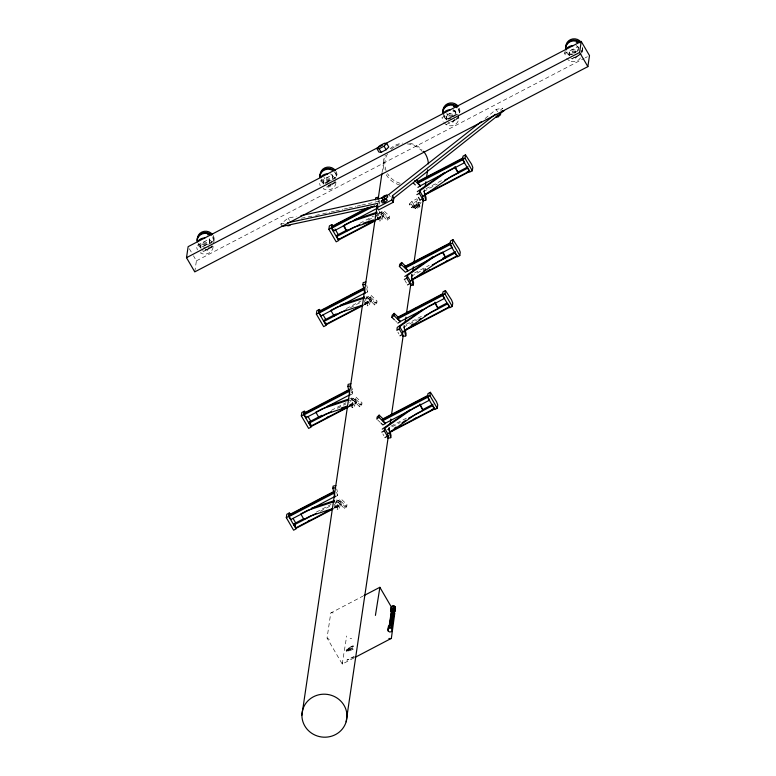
<?xml version="1.0" encoding="UTF-8"?>
<svg xmlns="http://www.w3.org/2000/svg" width="776" height="776" viewBox="0 0 776 776"><rect width="100%" height="100%" fill="white"/><g stroke="black" fill="none" stroke-linecap="round" stroke-linejoin="round"><path stroke-width="0.58" stroke-dasharray="3.88 2.91" d="M194.776 271.872L196.396 260.843L193.447 255.779M200.509 245.953L200.324 247.234A4.229 4.026 8.4 0 1 208.23 245.41M209.656 241.511L209.772 240.657M214.186 239.493L214.001 240.764A8.458 8.061 8.4 0 1 213.313 243.848M323.359 181.817L323.165 183.088A4.229 4.026 8.4 0 1 331.08 181.274M332.497 177.364L332.623 176.521M321.022 180.265L324.077 183.291L336.842 176.627L337.036 175.357A8.458 8.061 8.4 0 0 335.95 171.292M382.035 172.67L384.159 158.294M334.951 496.882L337.511 495.554L337.822 493.429L336.706 488.919M349.627 398.777L351.916 398.02L351.47 400.988L354.642 406.42L352.188 407.701L349.016 402.269M349.986 395.11L352.537 393.781L352.847 391.657L352.013 388.272M365.011 293.338L367.562 291.999L367.882 289.885L366.767 285.364M338.123 502.324L341.343 504.681L340.974 503.12L338.375 500.627L340.994 498.871L347.008 504.642L346.697 506.767L344.709 508.649L338.123 502.324L340.683 500.986L340.994 498.871M350.248 400.494L356.019 397.089L362.043 402.87L361.723 404.985L359.744 406.876L353.216 400.125L349.84 401.842M365.283 298.721L371.054 295.316L377.068 301.098L376.758 303.212L374.769 305.094L368.241 298.343L364.865 300.07M380.706 213.963L383.916 216.32L383.557 214.758L380.958 212.265L383.577 210.5L389.591 216.281L389.28 218.395L387.292 220.287L380.706 213.963L383.257 212.624L383.577 210.5M339.616 508.202L336.445 502.761L336.881 499.792L340.053 505.234L339.616 508.202L337.162 509.483L337.521 507L334.349 501.568M352.188 407.701L352.556 405.227L349.384 399.785M369.677 304.648L366.505 299.206L366.941 296.238L370.113 301.68L369.677 304.648L367.213 305.928L367.582 303.445L364.41 298.013M382.199 219.831L379.027 214.399L379.464 211.431L382.636 216.863L382.199 219.831L379.736 221.121L380.104 218.638L376.932 213.196M354.642 406.42L355.078 403.452L351.916 398.02M353.148 400.552L355.709 399.213L356.019 397.089M368.183 298.77L370.734 297.441L371.054 295.316M349.016 406.75L356.368 402.909L356 401.347L353.4 398.854M364.041 304.968L371.394 301.127L371.035 299.575L368.435 297.072M344.709 508.649L345.029 506.524L347.008 504.642M359.744 406.876L360.054 404.752L362.043 402.87M374.769 305.094L375.08 302.98L377.068 301.098M387.292 220.287L387.612 218.163L389.591 216.281M353.914 657.98L342.255 664.072L327.065 638.017L330.76 613.001L362.896 596.152M342.226 664.023L346.697 635.971M351.994 648.552L352.362 646.01L353.555 646.078L353.099 649.124L349.908 650.792L348.308 650.472L351.994 648.552L353.099 649.124M389.115 431.175L388.65 428.585L400.203 422.551M403.617 327.239L417.333 319.683M411.125 276.353L425.898 268.244M423.647 191.536L437.373 183.98M389.106 431.029L389.63 427.43M404.141 329.16L404.849 324.368M411.755 277.633L412.289 274.035M424.191 193.292L424.714 189.693M446.2 117.68L446.006 118.951A4.229 4.026 8.4 0 1 453.921 117.137M455.337 113.228L455.464 112.384M443.329 114.091L443.862 116.128L446.918 119.155L459.693 112.491L459.877 111.22M565.161 51.109L564.812 53.437L565.898 57.502M569.041 53.544L568.856 54.815A4.229 4.026 8.4 0 1 576.762 53.001M581.893 52.7L582.407 49.198L581.864 47.171M342.769 662.549L342.255 664.072M413.802 206.377L416.382 204.253L418.71 203.816L420.088 206.174L417.507 208.308L415.179 208.744L413.802 206.377L415.81 208.967M414.433 206.6L418.71 203.816M415.179 208.744L417.76 206.61L420.088 206.174M346.038 650.482L348.618 648.358L350.946 647.921L351.363 648.629L348.783 650.763L347.076 651.413L346.038 650.482L347.076 651.413M346.445 651.19L349.035 649.066L351.363 648.629M346.668 650.705L350.946 647.921M409.272 204.117L411.949 201.362L416.858 198.801L418.933 202.342L418.497 205.281L413.579 207.852L411.338 207.658L409.272 204.117L411.513 204.301L417.769 200.363M411.338 207.658L414.015 204.912L418.933 202.342L421.164 202.536L419.622 199.869M421.164 202.536L418.497 205.281L416.431 201.741M282.173 226.437L280.796 224.08L288.1 218.046L296.267 216.523M485.097 118.553L496.165 109.416L502.761 108.184L499.987 110.483M443.814 122.395L446.113 124.664A8.458 8.061 8.4 0 0 458.878 118.001L457.791 113.936L454.736 110.91L441.971 117.574L443.057 121.638M578.275 50.576L569.768 55.018L566.713 51.982M208.56 244.391L213.875 241.608L212.799 237.553M325.018 183.582L331.4 180.255M332.467 179.692L336.716 177.471L335.639 173.417L334.116 171.894M447.859 119.446L459.567 113.335L458.48 109.27M446.113 124.664L458.878 118.001M566.664 58.258L568.953 60.528L581.719 53.864L580.904 50.818M196.396 260.843L584.124 58.404M585.201 57.841L587.354 56.726M359.948 223.236L373.605 216.106M377.805 213.904L380.958 212.265M426.005 188.743L442.815 179.964M368.163 220.112L374.469 216.824M375.516 216.281L380.764 213.536M377.126 218.114L383.557 214.758M377.737 218.764L384.042 215.466M375.865 219.947L383.373 216.029M376.564 220.161L383.916 216.32M346.368 308.596L361.082 300.913M414.529 273.006L429.235 265.324M350.383 307.674L360.889 302.184M364.604 302.931L371.035 299.575M365.215 303.571L371.52 300.283M364.419 304.202L371.394 301.127M405.964 324.446L422.774 315.667M351.15 392.549L352.847 391.657M331.342 410.368L346.048 402.695M337.453 408.351L345.863 403.966M349.578 404.703L356 401.347M349.142 405.897L356.494 402.055M349.384 405.974L356.368 402.909M390.939 426.218L407.749 417.44M386.885 429.904L388.582 429.012M316.307 512.15L331.022 504.468M335.222 502.276L338.375 500.627M320.323 511.229L330.828 505.739M336.086 502.993L338.19 501.897M334.543 506.476L340.974 503.12M335.164 507.126L341.459 503.837M334.359 507.756L340.79 504.4M335.038 507.97L341.343 504.681M352.362 646.01L348.676 647.931L353.555 646.078M354.293 656.312L346.872 660.182L353.827 657.088M376.913 218.754L382.636 216.863M376.748 219.744L380.104 218.638M364.39 303.571L370.113 301.68M364.225 304.561L367.582 303.445M349.365 405.344L355.078 403.452M349.19 406.333L352.556 405.227M334.33 507.126L340.053 505.234M334.165 508.105L337.521 507M315.619 215.437L321.526 214.108M322.709 213.836L329.81 212.246M330.993 211.984L334.534 211.188M335.717 210.917L342.808 209.326M343.991 209.064L347.541 208.259M348.725 207.997L355.815 206.406M356.999 206.135L360.549 205.339M361.723 205.077L380.647 200.829M301.369 218.192L313.252 215.961M280.796 224.08L284.142 223.449M331.1 612.759L333.243 612.885M350.112 638.221L351.693 638.706M329.315 639.472L327.065 638.017M383.257 212.624L389.28 218.395M381.016 211.838L387.612 218.163M395.314 320.663L397.031 322.312M370.734 297.441L376.758 303.212M368.493 296.655L375.08 302.98M368.241 298.343L370.841 300.845M377.699 419.962L380.279 422.435M355.709 399.213L361.723 404.985M353.468 398.428L360.054 404.752M353.216 400.125L355.815 402.618M340.683 500.986L346.697 506.767M338.433 500.2L345.029 506.524M579.109 48.287L577.587 46.773L564.812 53.437A8.458 8.061 8.4 0 1 565.132 51.361M566.587 52.836L569.642 55.862M446.801 119.999L443.746 116.972L443.203 114.945M334.951 178.082L331.895 175.046L319.13 181.71L320.207 185.774M323.951 184.135L320.895 181.109L320.362 179.081M212.11 242.219L209.054 239.183L196.289 245.856L197.366 249.911M198.181 244.401L201.236 247.428L214.001 240.764L212.925 236.699M201.11 248.281L198.055 245.245L197.511 243.218M496.165 109.416L497.542 111.783M418.08 203.593L419.457 205.95M417.905 204.786L419.282 207.153M416.382 204.253L417.76 206.61M416.13 205.941L417.507 208.308M414.607 205.407L415.985 207.764M411.949 201.362L414.015 204.912L413.579 207.852L411.513 204.301M388.921 194.417L390.289 196.764M376.573 215.679L379.736 221.121M404.868 280.359L406.449 283.085M397.884 332.157L398.942 333.971M364.041 300.496L367.213 305.928M288.1 218.046L289.477 220.413M382.849 433.93L383.907 435.743M189.315 248.689L192.855 254.761M333.99 504.041L337.162 509.483M350.315 647.698L350.733 648.406M350.141 648.891L350.558 649.599M348.618 648.358L349.035 649.066M348.366 650.045L348.783 650.763M346.843 649.512L347.26 650.22M458.606 108.427L459.693 112.491M335.765 172.563L336.842 176.627M424.23 190.498L424.773 192.661M423.9 189.839L424.744 193.253M423.715 191.109L424.559 194.524M411.445 274.229L412.24 277.469M411.377 274.655L411.94 276.925M411.193 275.926L412.037 279.341M379.008 199.422L380.124 203.942M378.416 200.421L379.532 204.932M404.189 326.201L404.733 328.355M403.86 325.542L404.432 327.811M403.675 326.812L404.519 330.227M366.728 288.614L367.562 291.999M389.164 427.974L389.969 431.214M388.834 427.314L389.678 430.728M388.65 428.585L389.494 431.999M351.421 389.261L352.537 393.781M336.668 492.168L337.511 495.554M399.756 185.037A22.562 21.495 8.4 0 1 386.196 174.668M384.013 169.43A22.562 21.495 8.4 0 1 385.381 155.142M390.115 148.798A22.562 21.495 8.4 0 1 402.599 143.075M409.66 143.259A22.562 21.495 8.4 0 1 421.989 149.603M400.203 183.311A21.136 20.137 8.4 0 1 387.505 173.601M386.108 170.71A21.136 20.137 8.4 0 1 387.757 153.444M391.172 149.361A21.136 20.137 8.4 0 1 394.644 146.79M395.585 146.266A21.136 20.137 8.4 0 1 400.707 144.385M407.274 143.89A21.136 20.137 8.4 0 1 422.483 151.708M208.366 248.174A4.229 4.026 8.4 0 1 204.689 250.095M201.052 247.99A4.229 4.026 8.4 0 1 202.672 242.519A4.229 4.026 8.4 0 1 208.424 244.139M208.773 247.447A4.229 4.026 8.4 0 1 202.391 250.774M212.081 246.467A8.458 8.061 8.4 0 1 205.32 249.465M209.239 238.63A4.229 4.026 8.4 0 1 207.619 244.101A4.229 4.026 8.4 0 1 201.867 242.471M205.378 245.429A4.229 4.026 8.4 0 1 201.197 241.297M209.113 239.474A4.229 4.026 8.4 0 1 209.054 243.509M205.63 247.34A8.458 8.061 8.4 0 1 198.365 243.131M213.109 235.429A8.458 8.061 8.4 0 1 213.875 241.569M212.207 245.614A8.458 8.061 8.4 0 1 206.532 248.582M331.216 184.038A4.229 4.026 8.4 0 1 327.53 185.959M323.893 183.854A4.229 4.026 8.4 0 1 325.513 178.383A4.229 4.026 8.4 0 1 331.265 180.003M331.022 185.309A4.229 4.026 8.4 0 1 325.231 186.638M334.922 182.321A8.458 8.061 8.4 0 1 328.161 185.328M332.079 174.493A4.229 4.026 8.4 0 1 330.46 179.954A4.229 4.026 8.4 0 1 324.707 178.334M330.334 180.808A4.229 4.026 8.4 0 1 324.048 177.151M330.43 173.824A4.229 4.026 8.4 0 1 331.905 179.372M328.481 183.204A8.458 8.061 8.4 0 1 321.215 178.994M335.659 180.633A8.458 8.061 8.4 0 1 333.438 182.952M332.526 183.505A8.458 8.061 8.4 0 1 329.373 184.436M454.057 119.892A4.229 4.026 8.4 0 1 450.371 121.822M446.733 119.708A4.229 4.026 8.4 0 1 448.353 114.247A4.229 4.026 8.4 0 1 454.105 115.867M454.464 119.164A4.229 4.026 8.4 0 1 448.082 122.501M452.709 110.056A8.458 8.061 8.4 0 1 454.736 110.91M458.383 117.341A8.458 8.061 8.4 0 1 453.203 120.969M454.92 110.347A4.229 4.026 8.4 0 1 453.3 115.818A4.229 4.026 8.4 0 1 447.548 114.198M453.271 109.688A4.229 4.026 8.4 0 1 453.184 116.672A4.229 4.026 8.4 0 1 446.889 113.015M451.322 119.067A8.458 8.061 8.4 0 1 444.056 114.848M459.266 108.097A8.458 8.061 8.4 0 1 459.557 113.296M458.5 116.497A8.458 8.061 8.4 0 1 456.288 118.815M575.336 57.191A4.229 4.026 8.4 0 1 573.212 57.686M569.584 55.571A4.229 4.026 8.4 0 1 571.204 50.1A4.229 4.026 8.4 0 1 576.956 51.73M577.305 55.028A4.229 4.026 8.4 0 1 570.923 58.365M580.535 57.87A8.458 8.061 8.4 0 1 568.953 60.528M578.091 56.076A8.458 8.061 8.4 0 1 574.938 57.007M582.407 49.198A8.458 8.061 8.4 0 1 581.719 52.283M577.771 46.211A4.229 4.026 8.4 0 1 576.151 51.682A4.229 4.026 8.4 0 1 570.399 50.062M576.025 52.535A4.229 4.026 8.4 0 1 570.273 50.906M576.112 45.541A4.229 4.026 8.4 0 1 577.645 47.064M578.178 49.092A4.229 4.026 8.4 0 1 577.587 51.09M573.086 54.834A8.458 8.061 8.4 0 1 567.489 51.594M582.718 47.074A8.458 8.061 8.4 0 1 581.534 51.08M580.729 53.205A8.458 8.061 8.4 0 1 578.217 55.232M582.533 48.355A8.458 8.061 8.4 0 1 581.35 52.351M213.187 246.273L200.421 252.947A8.458 8.061 8.4 0 0 213.187 246.273M336.027 182.137L323.262 188.801A8.458 8.061 8.4 0 0 336.027 182.137"/><path stroke-width="1.16" d="M384.683 144.035L581.224 41.419L589.498 55.6L587.868 66.629L194.776 271.872L186.502 257.68L188.131 246.661L382.529 145.161M289.264 512.985L288.759 516.38L296.063 528.912L293.609 530.192L286.305 517.66L286.81 514.275L289.264 512.985L290.767 514.507M304.289 411.212L303.794 414.607L311.098 427.13L308.635 428.41L301.33 415.887L301.835 412.493L304.289 411.212L305.793 412.725M319.324 309.44L318.82 312.825L326.124 325.357L323.67 326.638L316.365 314.115L316.86 310.72L319.324 309.44L320.827 310.953M331.847 224.623L331.342 228.018L338.646 240.541L336.192 241.821L328.888 229.298L329.383 225.903L331.847 224.623L333.35 226.136M350.044 394.683L305.919 417.721L306.113 416.45M376.544 208.647L333.476 231.132L333.661 229.861M332.933 509.075L296.16 528.272L294.065 524.935L294.25 523.664L303.707 518.727M347.958 407.293L311.186 426.499L309.09 423.162L309.275 421.892L321.885 415.305M362.993 305.521L326.221 324.717L324.116 321.39L324.31 320.11L336.241 313.882M375.516 220.704L338.743 239.91L336.639 236.573L336.832 235.303L347.338 229.812M296.16 528.272L296.286 527.428M311.186 426.499L311.312 425.646M326.221 324.717L326.027 323.068M338.743 239.91L338.87 239.056M333.05 508.484L310.662 515.885L303.95 519.387L304.076 518.533M348.075 406.702L325.687 414.103L318.985 417.604L319.101 416.76M363.1 304.929L340.712 312.33L334.01 315.832L334.136 314.978M375.632 220.112L353.235 227.513L346.532 231.015L344.544 226.543M334.951 496.882L332.817 488.24L333.127 486.115L335.863 485.534M349.714 394.033L347.842 386.467L348.152 384.343L350.897 383.761M365.011 293.338L362.867 284.685L363.187 282.571L365.923 281.989M375.39 199.878L375.71 197.754L378.445 197.172M365.079 292.911L364.216 287.76L319.043 311.341L319.411 311.719M301.912 715.123L377.126 205.786M378.135 199.286L381.86 173.873M495.35 114.305L392.491 195.688L393.868 198.045L393.238 202.284L378.494 209.976L377.126 207.629L377.747 203.38L287.489 222.828M393.238 202.284L391.861 199.927L392.491 195.688M394.45 319.838L391.87 317.355L392.181 315.24L394.169 313.358L398.282 317.306M408.021 270.485L404.926 267.284L450.109 243.693L452.146 247.447L405.402 272.25L399.388 266.469L399.698 264.354L401.677 262.472L405.8 266.42M379.134 415.131L377.155 417.013L376.845 419.137L378.824 417.255L379.134 415.131L383.257 419.089M391.87 317.355L393.849 315.473L394.169 313.358M399.388 266.469L401.367 264.587L401.677 262.472M381.142 423.26L382.859 424.909L385.41 423.58L382.384 419.942L382.51 419.098L427.692 395.508L428.071 395.886M397.884 323.136L400.503 321.38L397.904 318.878L397.545 317.316L442.718 293.735L443.096 294.114L440.952 295.229M404.926 267.284L405.053 266.43L450.235 242.849L450.613 243.227M417.925 187.433L420.543 185.677L417.944 183.175L417.585 181.623L462.758 158.032M396.972 329.354L397.264 327.375L422.726 309.488M387.418 436.277L384.256 430.835L384.615 428.352L413.133 408.321L419.835 404.82L423.007 410.261L416.305 413.763L387.787 433.794L387.418 436.277L384.964 437.557M399.989 335.785L402.453 334.495L399.281 329.063L399.65 326.58L427.178 307.238M407.507 284.889L409.961 283.609L406.799 278.177L407.157 275.693L435.675 255.663L441.418 252.656M422.493 198.792L419.321 193.36L419.69 190.877L448.198 170.846L454.901 167.344L458.073 172.776L451.37 176.278L422.852 196.318L422.493 198.792L420.029 200.082L418.448 197.356M402.453 334.495L402.822 332.012L399.65 326.58M409.961 283.609L410.329 281.125L407.157 275.693M388.301 436.122L387.981 438.246L390.726 437.664L391.036 435.54L390.231 432.3M410.844 283.463L410.523 285.578L413.269 284.996L413.579 282.871L412.512 278.555M425.306 194.825L426.102 198.064L425.791 200.179L423.056 200.771L423.366 198.646M346.144 721.806A22.562 21.495 8.4 0 0 318.887 694.772A22.562 21.495 8.4 0 0 308.315 730.497A22.562 21.495 8.4 0 0 346.144 721.806L388.398 435.821M390.163 423.841L390.871 419.05M391.405 415.451L403.258 335.154M405.208 321.972L405.916 317.18M406.44 313.582L410.873 283.618M412.638 271.639L413.346 266.847M413.88 263.248L423.26 199.733M425.2 186.55L425.908 181.749M426.49 177.714L427.683 169.769M408.613 418.167L432.775 405.547L434.87 408.884L389.688 432.475L389.814 431.621M424.685 315.842L447.8 303.775L449.896 307.112L404.723 330.692L404.849 329.849M457.539 255.372L457.413 256.216L412.24 279.806L412.357 278.962M444.726 180.139L467.841 168.072L469.936 171.409L424.763 194.999L424.889 194.145M402.453 334.214L403.016 336.464L405.751 335.882L406.071 333.767L405.266 330.518M387.932 629.288L388.301 626.795L389.368 625.514L391.085 625.34L392.443 626.377L392.278 630.519L391.211 631.79L389.494 631.965L388.136 630.927L387.932 629.288L388.999 628.017L389.368 625.514M391.182 607.327L391.007 611.507L391.182 607.327L392.249 606.046L393.956 605.872L395.314 606.91L395.139 611.09L394.072 612.371L394.324 610.673M388.136 630.927L388.388 629.258M389.038 626.998L391.54 610.082L393.374 609.121L394.412 610.887L392.074 626.678M390.803 609.868L391.87 608.588L392.249 606.046M389.503 625.825L390.677 617.929M391.007 615.669L391.502 612.293M389.746 626.154L392.239 609.228M392.278 630.519L392.074 628.88L390.716 627.842L393.374 609.121M395.139 611.09L394.935 609.451L393.587 608.423L393.956 605.872M423.007 410.261L419.962 403.976M402.822 332.012L431.33 311.981L438.033 308.479L434.987 302.194M410.329 281.125L438.847 261.095L445.55 257.593L443.038 252.219M458.073 172.776L455.027 166.5M392.2 621.886L392.54 619.626M393.034 616.241L393.374 613.991M391.773 626.727L394.276 609.8M392.074 628.88L392.443 626.377M394.935 609.451L395.314 606.91M427.469 396.992L427.974 393.597L430.428 392.316L436.481 401.628L437.732 404.849L437.237 408.234L434.773 409.524L427.469 396.992L429.933 395.712L430.428 392.316M442.504 295.22L442.999 291.825L445.463 290.544L451.516 299.856L452.767 303.067L452.262 306.462L449.808 307.742L442.504 295.22L444.958 293.929L445.463 290.544M450.012 244.333L450.516 240.938L452.971 239.658L459.023 248.97L460.275 252.181L459.78 255.576L457.316 256.856L450.012 244.333L452.476 243.043L452.971 239.658M462.545 159.516L463.039 156.121L465.493 154.841L471.546 164.153L472.807 167.364L472.303 170.759L469.849 172.039L462.545 159.516L464.999 158.236L465.493 154.841M587.868 66.629L579.604 52.448L581.224 41.419M375.419 615.397L379.891 587.345L391.608 607.433M379.668 587.81L379.862 587.296L363.954 595.599M394.45 609.829L395.517 608.549M393.704 611.731L394.412 610.887M376.884 148.575L379.561 145.82L384.469 143.25L386.71 143.444L388.776 146.984L386.108 149.739L381.191 152.3L378.95 152.115L376.884 148.575L379.125 148.759L384.042 146.189L386.71 143.444M381.821 197.773L384.401 195.639L386.729 195.213L387.767 196.978L385.187 199.112L384.149 197.337L381.821 197.773L382.849 199.548M384.149 197.337L386.729 195.213M381.317 201.168L383.897 199.034L386.235 198.598L387.263 200.373L384.683 202.507L382.355 202.943L381.317 201.168L383.645 200.732L386.235 198.598M481.411 121.589L388.921 194.417L386.089 195.901M393.868 198.045L504.138 110.551L501.936 110.958M495.767 117.234L498.095 116.798L500.675 114.664M354.981 657.427L391.356 638.367L394.809 612.943M417.304 191.672L444.726 172.408M404.781 276.489L433.173 256.536M423.618 270.911L425.578 269.534M411.202 325.241L413.162 323.864M419.04 319.741L420.999 318.364M382.228 429.147L409.65 409.883M394.218 428.391L396.177 427.023M402.055 422.891L405.964 420.136M207.735 234.788L209.869 233.673L211.392 235.186M453.426 106.506L455.551 105.4L457.083 106.913M576.267 42.37L578.401 41.264L579.924 42.777M186.502 257.68L579.604 52.448M368.338 207.328L331.565 226.534L334.078 225.787M336.221 224.671L341.585 221.878M351.227 216.844L360.869 211.809M363.013 210.684L365.156 209.569M422.416 179.673L432.057 174.639M437.421 171.835L439.565 170.72M441.709 169.595L447.063 166.801M456.705 161.767L463.136 158.411M371.365 206.532L331.439 227.378L333.476 231.132M417.459 182.467L462.632 158.876L464.669 162.64L420.543 185.677M328.888 229.298L331.342 228.018M331.75 228.183L374.614 205.805M417.944 183.175L462.942 159.681M377.126 207.629L391.861 199.927M344.321 225.079L350.073 222.081L376.932 213.196M457.52 172.282L468.025 166.801M336.639 236.573L359.754 224.506M416.858 194.64L419.321 193.36M466.91 172.204L469.014 171.108M338.365 239.532L374.798 220.51M469.567 171.03L424.559 194.524L424.763 194.999M322.632 310.041L324.775 308.926M330.13 306.132L339.772 301.098M341.915 299.972L347.27 297.179M349.413 296.054L354.777 293.26M410.97 263.927L405.053 266.43M416.324 261.124L425.966 256.09M428.11 254.974L430.253 253.849M435.608 251.055L445.249 246.021M364.089 288.604L318.917 312.195L319.227 313L320.954 315.948L364.022 293.464M316.365 314.115L318.82 312.825M319.227 313L364.225 289.496M405.421 267.992L450.42 244.498M442.514 258.398L455.502 251.618M324.116 321.39L346.183 309.866M404.335 279.457L406.799 278.177M432.203 264.955L455.318 252.889L456.463 254.858M428.119 270.727L430.224 269.631M445.987 261.405L448.082 260.309M325.842 324.339L362.276 305.317M399.165 317.045L408.806 312.01M414.161 309.217L416.305 308.101M421.669 305.298L428.1 301.942M433.454 299.148L438.809 296.345M397.419 318.17L442.592 294.579M397.904 318.878L442.912 295.384L444.629 298.343L400.503 321.38M428.158 306.549L434.87 303.047L438.033 308.479M437.48 307.985L446.937 303.047M396.827 330.343L399.281 329.063M449.527 306.733L404.519 330.227L404.723 330.692M304.008 413.123L349.19 389.533M310.817 410.145L316.171 407.342M318.315 406.226L323.67 403.433M330.101 400.076L339.743 395.032M345.107 392.239L347.241 391.123M301.33 415.887L303.794 414.607M304.202 414.772L349.2 391.279L349.064 390.376L303.882 413.967L305.919 417.721M322.515 408.671L315.813 412.172L318.985 417.604M309.09 423.162L331.148 411.639M327.074 417.42L329.179 416.324M344.932 408.089L347.037 406.993M310.817 426.121L348.317 406.537M392.704 414.345L383.063 419.38L382.51 419.098M402.346 409.311L411.998 404.277M414.141 403.161L416.285 402.046M421.64 399.242L426.994 396.449M382.384 419.942L427.566 396.352L427.877 397.157L382.878 420.66M385.478 423.153L429.603 400.115L428.449 398.146M422.454 409.767L432.959 404.277M381.792 432.116L384.256 430.835M399.271 426.684L401.376 425.587M413.986 419.011L416.082 417.905M431.844 409.68L433.949 408.583M434.492 408.506L389.494 431.999L389.688 432.475M288.982 514.895L334.155 491.305M291.495 514.158L296.859 511.355M299.002 510.239L308.644 505.205M313.999 502.412L323.64 497.377M334.029 492.159L288.856 515.739L289.167 516.544L290.893 519.503L335.019 496.465M286.305 517.66L288.759 516.38M289.167 516.544L334.175 493.051L334.737 495.321M294.065 524.935L316.123 513.421M307.839 521.385L309.944 520.289M325.707 512.063L327.802 510.967M295.782 527.893L332.215 508.872M354.293 219.754L377.175 212.188M363.187 223.294L373.479 219.889M340.625 304.939L364.652 296.995M364.41 298.013L337.541 306.889L330.838 310.39L334.01 315.832M327.879 405.964L348.482 399.155M323.64 408.302L348.259 400.154M341.353 407.992L347.076 406.1M311.709 508.115L334.592 500.549M334.349 501.568L307.49 510.443L300.778 513.945L303.95 519.387M362.867 284.685L365.612 284.103M347.842 386.467L350.587 385.876L351.14 388.136M332.817 488.24L335.552 487.658M282.173 226.437L377.999 205.95M382.325 197.87L300.923 215.66M287.702 225.864L290.03 225.428M391.87 608.588L393.587 608.423M388.999 628.017L390.716 627.842M391.017 638.609L388.873 638.483M417.585 181.623L418.128 181.904M397.545 317.316L398.098 317.607M416.673 180.022L418.322 181.603M414.714 180.566L420.485 186.104M413.627 183.311L415.344 184.96M401.367 264.587L407.963 270.911M393.849 315.473L400.445 321.798M378.824 417.255L385.41 423.58M456.957 107.757L455.425 106.244A8.458 8.061 8.4 0 0 442.66 112.908M334.233 171.05L332.71 169.537A8.458 8.061 8.4 0 0 319.945 176.201M457.413 256.216L457.035 255.838L412.037 279.341L412.24 279.806M497.067 115.023L498.095 116.798M464.999 158.236L472.303 170.759M452.476 243.043L459.78 255.576M419.69 190.877L422.852 196.318M384.042 146.189L386.108 149.739M442.378 252.161L445.55 257.593M379.125 148.759L381.191 152.3M444.958 293.929L452.262 306.462M383.645 200.732L384.683 202.507M343.361 225.583L346.532 231.015M335.057 229.065L337.899 233.935M429.933 395.712L437.237 408.234M323.097 314.852L325.367 318.752M384.615 428.352L387.787 433.794M308.072 416.625L310.342 420.524M309.275 421.892L311.001 424.841M293.037 518.407L295.316 522.306M294.25 523.664L295.394 525.633M566.17 49.955L565.626 47.928A8.458 8.061 8.4 0 1 578.401 41.264M424.453 194.776L425.791 200.179M422.493 198.511L423.056 200.771M411.658 278.506L413.269 284.996M377.039 205.824L377.602 208.094M377 206.358L377.534 208.521M404.412 330.479L405.751 335.882M389.387 432.251L390.726 437.664M391.54 610.082L391.676 611.158M423.541 151.31A22.562 21.495 8.4 0 1 428.371 163.852M196.978 241.19A8.458 8.061 8.4 0 1 209.743 234.517M197.473 241.85A8.458 8.061 8.4 0 1 204.845 237.999M197.288 239.066A8.458 8.061 8.4 0 1 212.517 234.556M197.104 240.337A8.458 8.061 8.4 0 1 209.869 233.673M319.819 177.044A8.458 8.061 8.4 0 1 332.584 170.381M320.313 177.714A8.458 8.061 8.4 0 1 327.685 173.863M320.129 174.93A8.458 8.061 8.4 0 1 335.358 170.419M443.154 113.568A8.458 8.061 8.4 0 1 450.526 109.726M443.232 112.889A8.458 8.061 8.4 0 1 458.209 106.273M442.786 112.064A8.458 8.061 8.4 0 1 455.551 105.4M565.5 48.772A8.458 8.061 8.4 0 1 578.275 42.108M566.005 49.431A8.458 8.061 8.4 0 1 573.367 45.58M565.82 46.657A8.458 8.061 8.4 0 1 581.049 42.137"/></g></svg>
